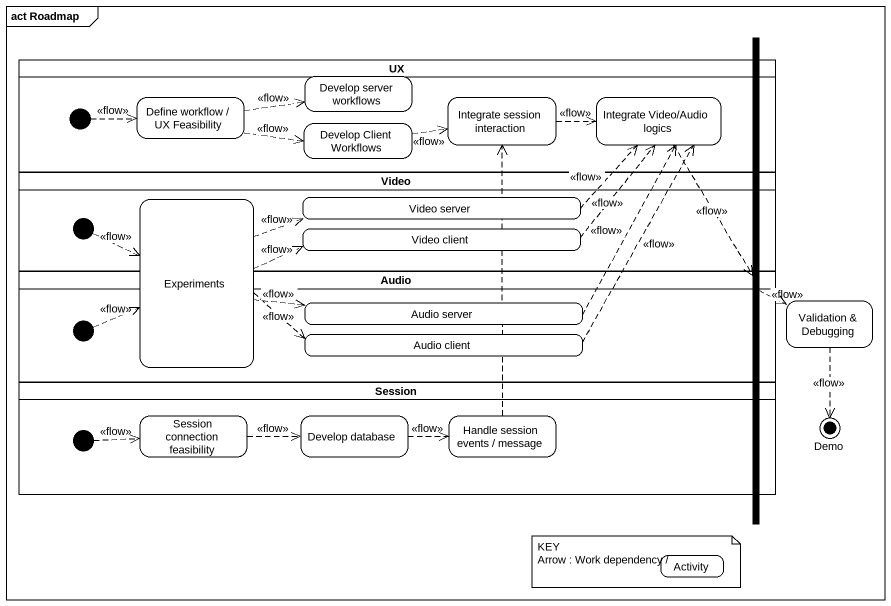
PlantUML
@startuml
mainframe act Roadmap
hide empty description
state UX <<partition>> {
  state "Define workflow / UX Feasibility" as Define_workflow_UX
  state "Develop server workflows" as Develop_server_workflows
  state "Integrate session interaction" as Integrate_session
  state "Integrate Video/Audio logics" as Integrate_Video_Audio_logics
  state "Develop Client Workflows" as Develop_Client_Workflows
  [*] -right[dashed]-> Define_workflow_UX : <<flow>>
}
state fork1 <<fork>>
state Video <<partition>> {
  state "Video server" as Video_server
  state initial2 <<start>>
  state "Video client" as Video_client
}
state Experiments
state Audio <<partition>> {
  state initial3 <<start>>
  state "Audio client" as Audio_client
  state "Audio server" as Audio_server
}
state "Validation & Debugging" as Validation_Debugging
state Session <<partition>> {
  state "Session connection feasibility" as Session_connection
  state "Develop database" as Develop_database
  state "Handle session events / message" as Handle_session_events
  [*] -right[dashed]-> Session_connection : <<flow>>
}
state Demo <<end>>
state Activity
fork1 -right[dashed]-> Validation_Debugging : <<flow>>
Define_workflow_UX -right[dashed]-> Develop_server_workflows : <<flow>>
Define_workflow_UX -right[dashed]-> Develop_Client_Workflows : <<flow>>
Integrate_session -right[dashed]-> Integrate_Video_Audio_logics : <<flow>>
Integrate_Video_Audio_logics -[dashed]-> fork1 : <<flow>>
Develop_Client_Workflows -right[dashed]-> Integrate_session : <<flow>>
Experiments -right[dashed]-> Video_server : <<flow>>
Experiments -right[dashed]-> Video_client : <<flow>>
Experiments -right[dashed]-> Audio_client : <<flow>>
Experiments -right[dashed]-> Audio_server : <<flow>>
Video_server -right[dashed]-> Integrate_Video_Audio_logics : <<flow>>
initial2 -right[dashed]-> Experiments : <<flow>>
Video_client -right[dashed]-> Integrate_Video_Audio_logics : <<flow>>
initial3 -right[dashed]-> Experiments : <<flow>>
Audio_client -up[dashed]-> Integrate_Video_Audio_logics : <<flow>>
Audio_server -up[dashed]-> Integrate_Video_Audio_logics : <<flow>>
Validation_Debugging -[dashed]-> Demo : <<flow>>
Session_connection -right[dashed]-> Develop_database : <<flow>>
Develop_database -right[dashed]-> Handle_session_events : <<flow>>
Handle_session_events -up[dashed]-> Integrate_session
note as N1
  KEY
  Arrow : Work dependency /
end note
@enduml
